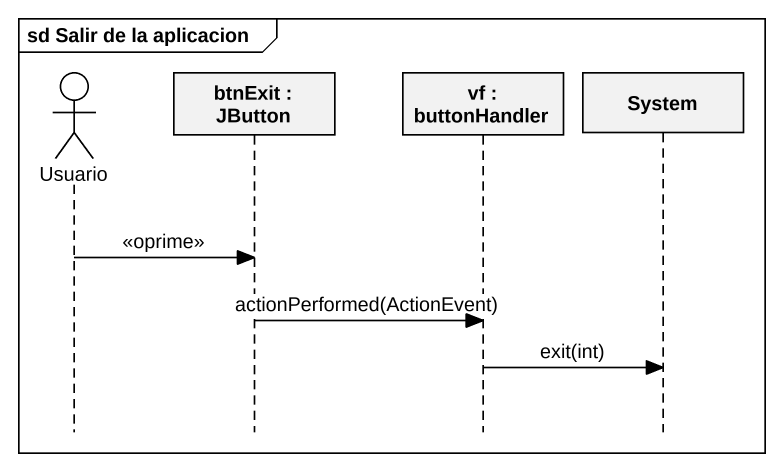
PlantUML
@startuml
mainframe sd Salir de la aplicacion
hide footbox
actor Usuario
participant "btnExit : JButton" as btnExit
participant "vf : buttonHandler" as vf
participant System

Usuario -> btnExit : <<oprime>>
btnExit -> vf : actionPerformed(ActionEvent)
vf -> System : exit(int)
@enduml
